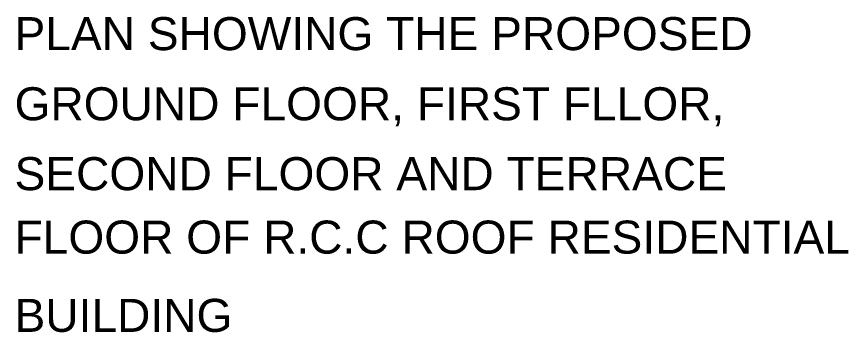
# Model space of a CAD drawing. Header units: metres. Extents: x 1738 to 2075, y -536 to -356.
# Drawn here: x 2061.58 to 2073.89, y -361 to -356.32 of the extents above; entities that cross this region are included whole.
import ezdxf

# ---------------------------------------------------------------- set-up
doc = ezdxf.new("R2010")
doc.units = ezdxf.units.M
doc.header["$MEASUREMENT"] = 0
doc.styles.get("Standard").update_dxf_attribs({"font": 'arial.ttf'})

msp = doc.modelspace()

# ---------------------------------------------------------------- texts
at = {"lineweight": 20}
for s, p in [('PLAN SHOWING THE PROPOSED ', (2061.548797096653, -356.8207757392094)), ('GROUND FLOOR, FIRST FLLOR,', (2061.548797096653, -357.8586962262972)), ('SECOND FLOOR AND TERRACE   ', (2061.548797096653, -358.892820633385)), ('FLOOR OF R.C.C ROOF RESIDENTIAL ', (2061.548797096653, -359.8317242695895)), ('BUILDING ', (2061.548797096653, -360.9898695168241))]:
    msp.add_text(s, height=0.4887893561759997, dxfattribs=at).set_placement(p)

doc.saveas('drawing.dxf')
